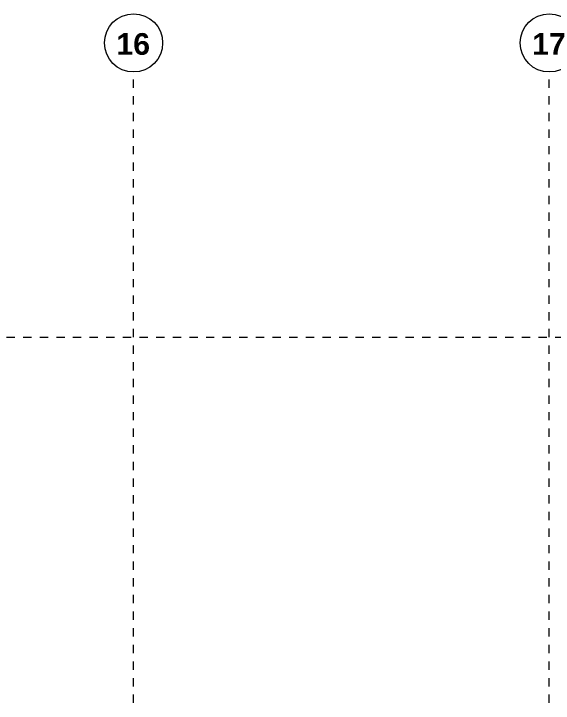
# Model space of a CAD drawing. Header units: metres. Extents: x -5 to 264, y -2 to 18.
# Drawn here: x 217.02 to 223.51, y 7.7 to 15.99 of the extents above; entities that cross this region are included whole.
import ezdxf

# ---------------------------------------------------------------- set-up
doc = ezdxf.new("R2010")
doc.units = ezdxf.units.M
doc.linetypes.add('Center', pattern=[0.03, 0.012, -0.006, 0.006, -0.006])
doc.linetypes.add('Grid Line', pattern=[0.022225, 0.0127, -0.003175, 0.003175, -0.003175])
doc.layers.add('A-FLOR-LEVL-2', color=7, linetype='Center', lineweight=5, true_color=0x0080c0)
doc.layers.add('S-GRID-5', color=7, linetype='Grid Line', lineweight=5, true_color=0x0080c0)
doc.layers.add('S-GRID-IDEN', color=7, linetype='Continuous', lineweight=5)
doc.layers.add('S-GRID-IDEN-2', color=7, linetype='Continuous', lineweight=18)
doc.styles.add('Arial_B_1', font='arialbd.ttf', dxfattribs={"height": 0.26})

# ---------------------------------------------------------------- blocks, each defined once
blk = doc.blocks.new('Eixo - CABEÇA DE EIXO - PRETO-498843-CORTE C_C')
at = {"layer": 'S-GRID-IDEN-2'}
blk.add_circle((78, 15.6404), 0.35, dxfattribs=at)

msp = doc.modelspace()

# ---------------------------------------------------------------- linework, layer by layer
at = {"layer": 'A-FLOR-LEVL-2'}
msp.add_line((210.5337, 12.1), (237.3201, 12.1), dxfattribs=at)
at = {"layer": 'S-GRID-5'}
for p, q in [((218.4623, 0.1), (218.4623, 15.2904)), ((223.4623, 0.1), (223.4623, 15.2904))]:
    msp.add_line(p, q, dxfattribs=at)

# ---------------------------------------------------------------- block references
at = {"layer": 'S-GRID-IDEN-2'}
for p in [(140.4623, 0), (145.4623, 0)]:
    msp.add_blockref('Eixo - CABEÇA DE EIXO - PRETO-498843-CORTE C_C', p, dxfattribs=at)

# ---------------------------------------------------------------- texts
at = {"layer": 'S-GRID-IDEN', "char_height": 0.26, "width": 0.497046, "attachment_point": 1, "style": 'Arial_B_1'}
for s, insert in [('16', (218.2562, 15.7576)), ('17', (223.2562, 15.7576))]:
    msp.add_mtext(s, dxfattribs=dict(at, insert=insert))

doc.saveas('drawing.dxf')
